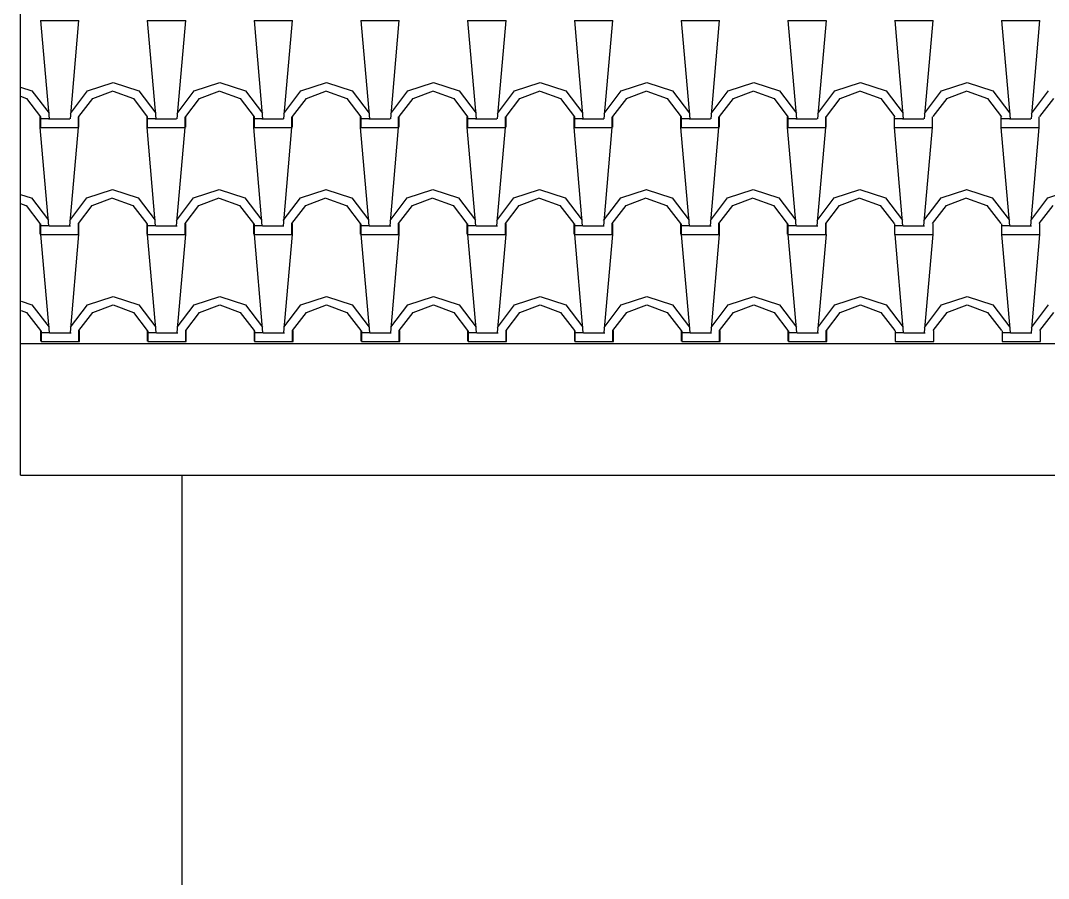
# Model space of a CAD drawing. Extents: x 32549 to 39694, y 7645 to 11950.
# Drawn here: x 32910.4 to 33054.8, y 11376.9 to 11497.5 of the extents above; entities that cross this region are included whole.
import ezdxf

# ---------------------------------------------------------------- set-up
doc = ezdxf.new("R2010")
doc.units = 0
doc.header["$LTSCALE"] = 80
doc.header["$MEASUREMENT"] = 0
for name, color, linetype in [('C2', 2, 'CONTINUOUS'), ('ROOF', 11, 'CONTINUOUS'), ('TEXT', 3, 'CONTINUOUS')]:
    doc.layers.add(name, color=color, linetype=linetype)

msp = doc.modelspace()

# ---------------------------------------------------------------- linework, layer by layer
at = {"layer": 'C2'}
msp.add_line((32933.05, 10537.89), (32933.05, 11433.64), dxfattribs=at)
at = {"layer": 'ROOF'}
for p, q in [((32913.15, 11497.51), (32914.35, 11497.51)), ((32913.16, 11497.51), (32914.36, 11483.71)), ((32914.35, 11497.51), (32918.55, 11497.51)), ((32917.36, 11483.71), (32918.56, 11497.51)), ((32928.15, 11497.51), (32929.35, 11497.51)), ((32928.16, 11497.51), (32929.36, 11483.71)), ((32929.35, 11497.51), (32933.55, 11497.51)), ((32932.36, 11483.71), (32933.56, 11497.51)), ((32943.15, 11497.51), (32944.35, 11497.51)), ((32943.16, 11497.51), (32944.36, 11483.71)), ((32944.35, 11497.51), (32948.55, 11497.51)), ((32947.36, 11483.71), (32948.56, 11497.51)), ((32958.15, 11497.51), (32959.35, 11497.51)), ((32958.16, 11497.51), (32959.36, 11483.71)), ((32959.35, 11497.51), (32963.55, 11497.51)), ((32962.36, 11483.71), (32963.56, 11497.51)), ((32973.15, 11497.51), (32974.35, 11497.51)), ((32973.16, 11497.51), (32974.36, 11483.71)), ((32974.35, 11497.51), (32978.55, 11497.51)), ((32977.36, 11483.71), (32978.56, 11497.51)), ((32988.15, 11497.51), (32989.35, 11497.51)), ((32988.16, 11497.51), (32989.36, 11483.71)), ((32989.35, 11497.51), (32993.55, 11497.51)), ((32992.36, 11483.71), (32993.56, 11497.51)), ((33003.15, 11497.51), (33004.35, 11497.51)), ((33003.16, 11497.51), (33004.36, 11483.71)), ((33004.35, 11497.51), (33008.55, 11497.51)), ((33007.36, 11483.71), (33008.56, 11497.51)), ((33018.15, 11497.51), (33019.35, 11497.51)), ((33018.16, 11497.51), (33019.36, 11483.71)), ((33019.35, 11497.51), (33023.55, 11497.51)), ((33022.36, 11483.71), (33023.56, 11497.51)), ((33033.15, 11497.51), (33034.35, 11497.51)), ((33033.16, 11497.51), (33034.36, 11483.71)), ((33034.35, 11497.51), (33038.55, 11497.51)), ((33037.36, 11483.71), (33038.56, 11497.51)), ((33048.15, 11497.51), (33049.35, 11497.51)), ((33048.16, 11497.51), (33049.36, 11483.71)), ((33049.35, 11497.51), (33053.55, 11497.51)), ((33052.36, 11483.71), (33053.56, 11497.51)), ((32919.75, 11487.61), (32923.35, 11488.81)), ((32923.35, 11488.81), (32926.95, 11487.61)), ((32934.75, 11487.61), (32938.35, 11488.81)), ((32938.35, 11488.81), (32941.95, 11487.61)), ((32949.75, 11487.61), (32953.35, 11488.81)), ((32953.35, 11488.81), (32956.95, 11487.61)), ((32964.75, 11487.61), (32968.35, 11488.81)), ((32968.35, 11488.81), (32971.95, 11487.61)), ((32979.75, 11487.61), (32983.35, 11488.81)), ((32983.35, 11488.81), (32986.95, 11487.61)), ((32994.75, 11487.61), (32998.35, 11488.81)), ((32998.35, 11488.81), (33001.95, 11487.61)), ((33009.75, 11487.61), (33013.35, 11488.81)), ((33013.35, 11488.81), (33016.95, 11487.61)), ((33024.75, 11487.61), (33028.35, 11488.81)), ((33028.35, 11488.81), (33031.95, 11487.61)), ((33039.75, 11487.61), (33043.35, 11488.81)), ((33043.35, 11488.81), (33046.95, 11487.61)), ((32910.35, 11488.14), (32911.95, 11487.61)), ((32911.95, 11487.62), (32914.35, 11484.47)), ((32917.35, 11484.46), (32919.75, 11487.61)), ((32920.5, 11486.56), (32923.35, 11487.61)), ((32923.35, 11487.6), (32926.2, 11486.55)), ((32926.95, 11487.62), (32929.35, 11484.47)), ((32932.35, 11484.46), (32934.75, 11487.61)), ((32935.5, 11486.56), (32938.35, 11487.61)), ((32938.35, 11487.6), (32941.2, 11486.55)), ((32941.95, 11487.62), (32944.35, 11484.47)), ((32947.35, 11484.46), (32949.75, 11487.61)), ((32950.5, 11486.56), (32953.35, 11487.61)), ((32953.35, 11487.6), (32956.2, 11486.55)), ((32956.95, 11487.62), (32959.35, 11484.47)), ((32962.35, 11484.46), (32964.75, 11487.61)), ((32965.5, 11486.56), (32968.35, 11487.61)), ((32968.35, 11487.6), (32971.2, 11486.55)), ((32971.95, 11487.62), (32974.35, 11484.47)), ((32977.35, 11484.46), (32979.75, 11487.61)), ((32980.5, 11486.56), (32983.35, 11487.61)), ((32983.35, 11487.6), (32986.2, 11486.55)), ((32986.95, 11487.62), (32989.35, 11484.47)), ((32992.35, 11484.46), (32994.75, 11487.61)), ((32995.5, 11486.56), (32998.35, 11487.61)), ((32998.35, 11487.6), (33001.2, 11486.55)), ((33001.95, 11487.62), (33004.35, 11484.47)), ((33007.35, 11484.46), (33009.75, 11487.61)), ((33010.5, 11486.56), (33013.35, 11487.61)), ((33013.35, 11487.6), (33016.2, 11486.55)), ((33016.95, 11487.62), (33019.35, 11484.47)), ((33022.35, 11484.46), (33024.75, 11487.61)), ((33025.5, 11486.56), (33028.35, 11487.61)), ((33028.35, 11487.6), (33031.2, 11486.55)), ((33031.95, 11487.62), (33034.35, 11484.47)), ((33037.35, 11484.46), (33039.75, 11487.61)), ((33040.5, 11486.56), (33043.35, 11487.61)), ((33043.35, 11487.6), (33046.2, 11486.55)), ((33046.95, 11487.62), (33049.35, 11484.47)), ((33052.35, 11484.46), (33054.75, 11487.61)), ((32910.35, 11486.87), (32911.2, 11486.55)), ((32911.21, 11486.55), (32913.16, 11484)), ((32918.56, 11484.01), (32920.51, 11486.56)), ((32926.21, 11486.55), (32928.16, 11484)), ((32933.56, 11484.01), (32935.51, 11486.56)), ((32941.21, 11486.55), (32943.16, 11484)), ((32948.56, 11484.01), (32950.51, 11486.56)), ((32956.21, 11486.55), (32958.16, 11484)), ((32963.56, 11484.01), (32965.51, 11486.56)), ((32971.21, 11486.55), (32973.16, 11484)), ((32978.56, 11484.01), (32980.51, 11486.56)), ((32986.21, 11486.55), (32988.16, 11484)), ((32993.56, 11484.01), (32995.51, 11486.56)), ((33001.21, 11486.55), (33003.16, 11484)), ((33008.56, 11484.01), (33010.51, 11486.56)), ((33016.21, 11486.55), (33018.16, 11484)), ((33023.56, 11484.01), (33025.51, 11486.56)), ((33031.21, 11486.55), (33033.16, 11484)), ((33038.56, 11484.01), (33040.51, 11486.56)), ((33046.21, 11486.55), (33048.16, 11484)), ((33053.56, 11484.01), (33055.51, 11486.56)), ((32913.07, 11483.98), (32913.07, 11482.48)), ((32914.27, 11483.68), (32913.07, 11483.68)), ((32913.15, 11484.01), (32913.15, 11482.51)), ((32914.27, 11483.68), (32917.27, 11483.68)), ((32918.47, 11482.48), (32918.47, 11483.98)), ((32918.55, 11482.51), (32918.55, 11484.01)), ((32928.07, 11483.98), (32928.07, 11482.48)), ((32929.27, 11483.68), (32928.07, 11483.68)), ((32928.15, 11484.01), (32928.15, 11482.51)), ((32929.27, 11483.68), (32932.27, 11483.68)), ((32933.47, 11482.48), (32933.47, 11483.98)), ((32933.55, 11482.51), (32933.55, 11484.01)), ((32943.07, 11483.98), (32943.07, 11482.48)), ((32944.27, 11483.68), (32943.07, 11483.68)), ((32943.15, 11484.01), (32943.15, 11482.51)), ((32944.27, 11483.68), (32947.27, 11483.68)), ((32948.47, 11482.48), (32948.47, 11483.98)), ((32948.55, 11482.51), (32948.55, 11484.01)), ((32958.07, 11483.98), (32958.07, 11482.48)), ((32959.27, 11483.68), (32958.07, 11483.68)), ((32958.15, 11484.01), (32958.15, 11482.51)), ((32959.27, 11483.68), (32962.27, 11483.68)), ((32963.47, 11482.48), (32963.47, 11483.98)), ((32963.55, 11482.51), (32963.55, 11484.01)), ((32973.07, 11483.98), (32973.07, 11482.48)), ((32974.27, 11483.68), (32973.07, 11483.68)), ((32973.15, 11484.01), (32973.15, 11482.51)), ((32974.27, 11483.68), (32977.27, 11483.68)), ((32978.47, 11482.48), (32978.47, 11483.98)), ((32978.55, 11482.51), (32978.55, 11484.01)), ((32988.07, 11483.98), (32988.07, 11482.48)), ((32989.27, 11483.68), (32988.07, 11483.68)), ((32988.15, 11484.01), (32988.15, 11482.51)), ((32989.27, 11483.68), (32992.27, 11483.68)), ((32993.47, 11482.48), (32993.47, 11483.98)), ((32993.55, 11482.51), (32993.55, 11484.01)), ((33003.07, 11483.98), (33003.07, 11482.48)), ((33004.27, 11483.68), (33003.07, 11483.68)), ((33003.15, 11484.01), (33003.15, 11482.51)), ((33004.27, 11483.68), (33007.27, 11483.68)), ((33008.47, 11482.48), (33008.47, 11483.98)), ((33008.55, 11482.51), (33008.55, 11484.01)), ((33018.07, 11483.98), (33018.07, 11482.48)), ((33019.27, 11483.68), (33018.07, 11483.68)), ((33018.15, 11484.01), (33018.15, 11482.51)), ((33019.27, 11483.68), (33022.27, 11483.68)), ((33023.47, 11482.48), (33023.47, 11483.98)), ((33023.55, 11482.51), (33023.55, 11484.01)), ((33033.07, 11483.98), (33033.07, 11482.48)), ((33034.27, 11483.68), (33033.07, 11483.68)), ((33034.27, 11483.68), (33037.27, 11483.68)), ((33038.47, 11482.48), (33038.47, 11483.98)), ((33048.07, 11483.98), (33048.07, 11482.48)), ((33049.27, 11483.68), (33048.07, 11483.68)), ((33049.27, 11483.68), (33052.27, 11483.68)), ((33053.47, 11482.48), (33053.47, 11483.98)), ((32913.07, 11482.48), (32914.27, 11468.68)), ((32913.07, 11482.48), (32914.27, 11482.48)), ((32914.27, 11482.48), (32918.47, 11482.48)), ((32917.27, 11468.68), (32918.47, 11482.48)), ((32928.07, 11482.48), (32929.27, 11468.68)), ((32928.07, 11482.48), (32929.27, 11482.48)), ((32929.27, 11482.48), (32933.47, 11482.48)), ((32932.27, 11468.68), (32933.47, 11482.48)), ((32943.07, 11482.48), (32944.27, 11468.68)), ((32943.07, 11482.48), (32944.27, 11482.48)), ((32944.27, 11482.48), (32948.47, 11482.48)), ((32947.27, 11468.68), (32948.47, 11482.48)), ((32958.07, 11482.48), (32959.27, 11468.68)), ((32958.07, 11482.48), (32959.27, 11482.48)), ((32959.27, 11482.48), (32963.47, 11482.48)), ((32962.27, 11468.68), (32963.47, 11482.48)), ((32973.07, 11482.48), (32974.27, 11468.68)), ((32973.07, 11482.48), (32974.27, 11482.48)), ((32974.27, 11482.48), (32978.47, 11482.48)), ((32977.27, 11468.68), (32978.47, 11482.48)), ((32988.07, 11482.48), (32989.27, 11468.68)), ((32988.07, 11482.48), (32989.27, 11482.48)), ((32989.27, 11482.48), (32993.47, 11482.48)), ((32992.27, 11468.68), (32993.47, 11482.48)), ((33003.07, 11482.48), (33004.27, 11468.68)), ((33003.07, 11482.48), (33004.27, 11482.48)), ((33004.27, 11482.48), (33008.47, 11482.48)), ((33007.27, 11468.68), (33008.47, 11482.48)), ((33018.07, 11482.48), (33019.27, 11468.68)), ((33018.07, 11482.48), (33019.27, 11482.48)), ((33019.27, 11482.48), (33023.47, 11482.48)), ((33022.27, 11468.68), (33023.47, 11482.48)), ((33033.07, 11482.48), (33034.27, 11468.68)), ((33033.07, 11482.48), (33034.27, 11482.48)), ((33034.27, 11482.48), (33038.47, 11482.48)), ((33037.27, 11468.68), (33038.47, 11482.48)), ((33048.07, 11482.48), (33049.27, 11468.68)), ((33048.07, 11482.48), (33049.27, 11482.48)), ((33049.27, 11482.48), (33053.47, 11482.48)), ((33052.27, 11468.68), (33053.47, 11482.48)), ((32910.35, 11473.08), (32911.86, 11472.58)), ((32919.67, 11472.58), (32923.27, 11473.78)), ((32923.26, 11473.78), (32926.86, 11472.58)), ((32934.67, 11472.58), (32938.27, 11473.78)), ((32938.26, 11473.78), (32941.86, 11472.58)), ((32949.67, 11472.58), (32953.27, 11473.78)), ((32953.26, 11473.78), (32956.86, 11472.58)), ((32964.67, 11472.58), (32968.27, 11473.78)), ((32968.26, 11473.78), (32971.86, 11472.58)), ((32979.67, 11472.58), (32983.27, 11473.78)), ((32983.26, 11473.78), (32986.86, 11472.58)), ((32994.67, 11472.58), (32998.27, 11473.78)), ((32998.26, 11473.78), (33001.86, 11472.58)), ((33009.67, 11472.58), (33013.27, 11473.78)), ((33013.26, 11473.78), (33016.86, 11472.58)), ((33024.67, 11472.58), (33028.27, 11473.78)), ((33028.26, 11473.78), (33031.86, 11472.58)), ((33039.67, 11472.58), (33043.27, 11473.78)), ((33043.26, 11473.78), (33046.86, 11472.58)), ((33054.67, 11472.58), (33058.27, 11473.78)), ((32910.35, 11471.81), (32911.11, 11471.52)), ((32911.12, 11471.53), (32913.07, 11468.98)), ((32911.87, 11472.59), (32914.27, 11469.44)), ((32917.26, 11469.43), (32919.66, 11472.58)), ((32918.47, 11468.98), (32920.42, 11471.53)), ((32920.41, 11471.53), (32923.26, 11472.58)), ((32923.26, 11472.57), (32926.11, 11471.52)), ((32926.12, 11471.53), (32928.07, 11468.98)), ((32926.87, 11472.59), (32929.27, 11469.44)), ((32932.26, 11469.43), (32934.66, 11472.58)), ((32933.47, 11468.98), (32935.42, 11471.53)), ((32935.41, 11471.53), (32938.26, 11472.58)), ((32938.26, 11472.57), (32941.11, 11471.52)), ((32941.12, 11471.53), (32943.07, 11468.98)), ((32941.87, 11472.59), (32944.27, 11469.44)), ((32947.26, 11469.43), (32949.66, 11472.58)), ((32948.47, 11468.98), (32950.42, 11471.53)), ((32950.41, 11471.53), (32953.26, 11472.58)), ((32953.26, 11472.57), (32956.11, 11471.52)), ((32956.12, 11471.53), (32958.07, 11468.98)), ((32956.87, 11472.59), (32959.27, 11469.44)), ((32962.26, 11469.43), (32964.66, 11472.58)), ((32963.47, 11468.98), (32965.42, 11471.53)), ((32965.41, 11471.53), (32968.26, 11472.58)), ((32968.26, 11472.57), (32971.11, 11471.52)), ((32971.12, 11471.53), (32973.07, 11468.97)), ((32971.87, 11472.59), (32974.27, 11469.44)), ((32977.26, 11469.43), (32979.66, 11472.58)), ((32978.47, 11468.98), (32980.42, 11471.53)), ((32980.41, 11471.53), (32983.26, 11472.58)), ((32983.26, 11472.57), (32986.11, 11471.52)), ((32986.12, 11471.52), (32988.07, 11468.97)), ((32986.87, 11472.59), (32989.27, 11469.44)), ((32992.26, 11469.43), (32994.66, 11472.58)), ((32993.47, 11468.98), (32995.42, 11471.53)), ((32995.41, 11471.53), (32998.26, 11472.58)), ((32998.26, 11472.57), (33001.11, 11471.52)), ((33001.12, 11471.52), (33003.07, 11468.97)), ((33001.87, 11472.59), (33004.27, 11469.44)), ((33007.26, 11469.43), (33009.66, 11472.58)), ((33008.47, 11468.98), (33010.42, 11471.53)), ((33010.41, 11471.53), (33013.26, 11472.58)), ((33013.26, 11472.57), (33016.11, 11471.52)), ((33016.12, 11471.52), (33018.07, 11468.97)), ((33016.87, 11472.59), (33019.27, 11469.44)), ((33022.26, 11469.43), (33024.66, 11472.58)), ((33023.47, 11468.98), (33025.42, 11471.53)), ((33025.41, 11471.53), (33028.26, 11472.58)), ((33028.26, 11472.57), (33031.11, 11471.52)), ((33031.12, 11471.52), (33033.07, 11468.97)), ((33031.87, 11472.59), (33034.27, 11469.44)), ((33037.26, 11469.43), (33039.66, 11472.58)), ((33038.47, 11468.98), (33040.42, 11471.53)), ((33040.41, 11471.53), (33043.26, 11472.58)), ((33043.26, 11472.57), (33046.11, 11471.52)), ((33046.12, 11471.52), (33048.07, 11468.97)), ((33046.87, 11472.59), (33049.27, 11469.44)), ((33052.26, 11469.43), (33054.66, 11472.58)), ((33053.47, 11468.98), (33055.42, 11471.53)), ((32913.07, 11468.98), (32913.07, 11467.48)), ((32913.15, 11468.95), (32913.15, 11467.45)), ((32914.35, 11468.65), (32913.15, 11468.65)), ((32914.35, 11468.65), (32917.35, 11468.65)), ((32918.47, 11467.48), (32918.47, 11468.98)), ((32918.55, 11467.45), (32918.55, 11468.95)), ((32928.07, 11468.98), (32928.07, 11467.48)), ((32928.15, 11468.95), (32928.15, 11467.45)), ((32929.35, 11468.65), (32928.15, 11468.65)), ((32929.35, 11468.65), (32932.35, 11468.65)), ((32933.47, 11467.48), (32933.47, 11468.98)), ((32933.55, 11467.45), (32933.55, 11468.95)), ((32943.07, 11468.98), (32943.07, 11467.48)), ((32943.15, 11468.95), (32943.15, 11467.45)), ((32944.35, 11468.65), (32943.15, 11468.65)), ((32944.35, 11468.65), (32947.35, 11468.65)), ((32948.47, 11467.48), (32948.47, 11468.98)), ((32948.55, 11467.45), (32948.55, 11468.95)), ((32958.07, 11468.98), (32958.07, 11467.48)), ((32958.15, 11468.95), (32958.15, 11467.45)), ((32959.35, 11468.65), (32958.15, 11468.65)), ((32959.35, 11468.65), (32962.35, 11468.65)), ((32963.47, 11467.48), (32963.47, 11468.98)), ((32963.55, 11467.45), (32963.55, 11468.95)), ((32973.07, 11468.98), (32973.07, 11467.48)), ((32973.15, 11468.95), (32973.15, 11467.45)), ((32974.35, 11468.65), (32973.15, 11468.65)), ((32974.35, 11468.65), (32977.35, 11468.65)), ((32978.47, 11467.48), (32978.47, 11468.98)), ((32978.55, 11467.45), (32978.55, 11468.95)), ((32988.07, 11468.98), (32988.07, 11467.48)), ((32988.15, 11468.95), (32988.15, 11467.45)), ((32989.35, 11468.65), (32988.15, 11468.65)), ((32989.35, 11468.65), (32992.35, 11468.65)), ((32993.47, 11467.48), (32993.47, 11468.98)), ((32993.55, 11467.45), (32993.55, 11468.95)), ((33003.07, 11468.98), (33003.07, 11467.48)), ((33003.15, 11468.95), (33003.15, 11467.45)), ((33004.35, 11468.65), (33003.15, 11468.65)), ((33004.35, 11468.65), (33007.35, 11468.65)), ((33008.47, 11467.48), (33008.47, 11468.98)), ((33008.55, 11467.45), (33008.55, 11468.95)), ((33018.07, 11468.98), (33018.07, 11467.48)), ((33018.15, 11468.95), (33018.15, 11467.45)), ((33019.35, 11468.65), (33018.15, 11468.65)), ((33019.35, 11468.65), (33022.35, 11468.65)), ((33023.47, 11467.48), (33023.47, 11468.98)), ((33023.55, 11467.45), (33023.55, 11468.95)), ((33033.15, 11468.95), (33033.15, 11467.45)), ((33034.35, 11468.65), (33033.15, 11468.65)), ((33034.35, 11468.65), (33037.35, 11468.65)), ((33038.55, 11467.45), (33038.55, 11468.95)), ((33048.15, 11468.95), (33048.15, 11467.45)), ((33049.35, 11468.65), (33048.15, 11468.65)), ((33049.35, 11468.65), (33052.35, 11468.65)), ((33053.55, 11467.45), (33053.55, 11468.95)), ((32913.15, 11467.45), (32914.35, 11467.45)), ((32913.16, 11467.45), (32914.36, 11453.65)), ((32914.35, 11467.45), (32918.55, 11467.45)), ((32917.36, 11453.65), (32918.56, 11467.45)), ((32928.15, 11467.45), (32929.35, 11467.45)), ((32928.16, 11467.45), (32929.36, 11453.65)), ((32929.35, 11467.45), (32933.55, 11467.45)), ((32932.36, 11453.65), (32933.56, 11467.45)), ((32943.15, 11467.45), (32944.35, 11467.45)), ((32943.16, 11467.45), (32944.36, 11453.65)), ((32944.35, 11467.45), (32948.55, 11467.45)), ((32947.36, 11453.65), (32948.56, 11467.45)), ((32958.15, 11467.45), (32959.35, 11467.45)), ((32958.16, 11467.45), (32959.36, 11453.65)), ((32959.35, 11467.45), (32963.55, 11467.45)), ((32962.36, 11453.65), (32963.56, 11467.45)), ((32973.15, 11467.45), (32974.35, 11467.45)), ((32973.16, 11467.45), (32974.36, 11453.65)), ((32974.35, 11467.45), (32978.55, 11467.45)), ((32977.36, 11453.65), (32978.56, 11467.45)), ((32988.15, 11467.45), (32989.35, 11467.45)), ((32988.16, 11467.45), (32989.36, 11453.65)), ((32989.35, 11467.45), (32993.55, 11467.45)), ((32992.36, 11453.65), (32993.56, 11467.45)), ((33003.15, 11467.45), (33004.35, 11467.45)), ((33003.16, 11467.45), (33004.36, 11453.65)), ((33004.35, 11467.45), (33008.55, 11467.45)), ((33007.36, 11453.65), (33008.56, 11467.45)), ((33018.15, 11467.45), (33019.35, 11467.45)), ((33018.16, 11467.45), (33019.36, 11453.65)), ((33019.35, 11467.45), (33023.55, 11467.45)), ((33022.36, 11453.65), (33023.56, 11467.45)), ((33033.15, 11467.45), (33034.35, 11467.45)), ((33033.16, 11467.45), (33034.36, 11453.65)), ((33034.35, 11467.45), (33038.55, 11467.45)), ((33037.36, 11453.65), (33038.56, 11467.45)), ((33048.15, 11467.45), (33049.35, 11467.45)), ((33048.16, 11467.45), (33049.36, 11453.65)), ((33049.35, 11467.45), (33053.55, 11467.45)), ((33052.36, 11453.65), (33053.56, 11467.45)), ((32919.75, 11457.55), (32923.35, 11458.75)), ((32923.35, 11458.75), (32926.95, 11457.55)), ((32934.75, 11457.55), (32938.35, 11458.75)), ((32938.35, 11458.75), (32941.95, 11457.55)), ((32949.75, 11457.55), (32953.35, 11458.75)), ((32953.35, 11458.75), (32956.95, 11457.55)), ((32964.75, 11457.55), (32968.35, 11458.75)), ((32968.35, 11458.75), (32971.95, 11457.55)), ((32979.75, 11457.55), (32983.35, 11458.75)), ((32983.35, 11458.75), (32986.95, 11457.55)), ((32994.75, 11457.55), (32998.35, 11458.75)), ((32998.35, 11458.75), (33001.95, 11457.55)), ((33009.75, 11457.55), (33013.35, 11458.75)), ((33013.35, 11458.75), (33016.95, 11457.55)), ((33024.75, 11457.55), (33028.35, 11458.75)), ((33028.35, 11458.75), (33031.95, 11457.55)), ((33039.75, 11457.55), (33043.35, 11458.75)), ((33043.35, 11458.75), (33046.95, 11457.55)), ((32910.44, 11458.05), (32911.95, 11457.55)), ((32910.44, 11456.77), (32911.2, 11456.49)), ((32911.95, 11457.56), (32914.35, 11454.41)), ((32917.35, 11454.4), (32919.75, 11457.55)), ((32920.5, 11456.5), (32923.35, 11457.55)), ((32923.35, 11457.54), (32926.2, 11456.49)), ((32926.95, 11457.56), (32929.35, 11454.41)), ((32932.35, 11454.4), (32934.75, 11457.55)), ((32935.5, 11456.5), (32938.35, 11457.55)), ((32938.35, 11457.54), (32941.2, 11456.49)), ((32941.95, 11457.56), (32944.35, 11454.41)), ((32947.35, 11454.4), (32949.75, 11457.55)), ((32950.5, 11456.5), (32953.35, 11457.55)), ((32953.35, 11457.54), (32956.2, 11456.49)), ((32956.95, 11457.56), (32959.35, 11454.41)), ((32962.35, 11454.4), (32964.75, 11457.55)), ((32965.5, 11456.5), (32968.35, 11457.55)), ((32968.35, 11457.54), (32971.2, 11456.49)), ((32971.95, 11457.56), (32974.35, 11454.41)), ((32977.35, 11454.39), (32979.75, 11457.54)), ((32980.5, 11456.5), (32983.35, 11457.55)), ((32983.35, 11457.54), (32986.2, 11456.49)), ((32986.95, 11457.56), (32989.35, 11454.41)), ((32992.35, 11454.39), (32994.75, 11457.54)), ((32995.5, 11456.5), (32998.35, 11457.55)), ((32998.35, 11457.54), (33001.2, 11456.49)), ((33001.95, 11457.56), (33004.35, 11454.41)), ((33007.35, 11454.39), (33009.75, 11457.54)), ((33010.5, 11456.5), (33013.35, 11457.55)), ((33013.35, 11457.54), (33016.2, 11456.49)), ((33016.95, 11457.56), (33019.35, 11454.41)), ((33022.35, 11454.39), (33024.75, 11457.54)), ((33025.5, 11456.5), (33028.35, 11457.55)), ((33028.35, 11457.54), (33031.2, 11456.49)), ((33031.95, 11457.56), (33034.35, 11454.41)), ((33037.35, 11454.39), (33039.75, 11457.54)), ((33040.5, 11456.5), (33043.35, 11457.55)), ((33043.35, 11457.54), (33046.2, 11456.49)), ((33046.95, 11457.56), (33049.35, 11454.41)), ((33052.35, 11454.39), (33054.75, 11457.54)), ((32911.21, 11456.49), (32913.16, 11453.94)), ((32918.56, 11453.95), (32920.51, 11456.5)), ((32926.21, 11456.49), (32928.16, 11453.94)), ((32933.56, 11453.95), (32935.51, 11456.5)), ((32941.21, 11456.49), (32943.16, 11453.94)), ((32948.56, 11453.95), (32950.51, 11456.5)), ((32956.21, 11456.49), (32958.16, 11453.94)), ((32963.56, 11453.95), (32965.51, 11456.5)), ((32971.21, 11456.49), (32973.16, 11453.94)), ((32978.56, 11453.95), (32980.51, 11456.5)), ((32986.21, 11456.49), (32988.16, 11453.94)), ((32993.56, 11453.95), (32995.51, 11456.5)), ((33001.21, 11456.49), (33003.16, 11453.94)), ((33008.56, 11453.95), (33010.51, 11456.5)), ((33016.21, 11456.49), (33018.16, 11453.94)), ((33023.56, 11453.95), (33025.51, 11456.5)), ((33031.21, 11456.49), (33033.16, 11453.94)), ((33038.56, 11453.95), (33040.51, 11456.5)), ((33046.21, 11456.49), (33048.16, 11453.94)), ((33053.56, 11453.95), (33055.51, 11456.5)), ((32913.15, 11453.95), (32913.15, 11452.45)), ((32913.24, 11453.92), (32913.24, 11452.42)), ((32918.55, 11452.45), (32918.55, 11453.95)), ((32918.64, 11452.42), (32918.64, 11453.92)), ((32928.15, 11453.95), (32928.15, 11452.45)), ((32928.24, 11453.92), (32928.24, 11452.42)), ((32933.55, 11452.45), (32933.55, 11453.95)), ((32933.64, 11452.42), (32933.64, 11453.92)), ((32943.15, 11453.95), (32943.15, 11452.45)), ((32943.24, 11453.92), (32943.24, 11452.42)), ((32948.55, 11452.45), (32948.55, 11453.95)), ((32948.64, 11452.42), (32948.64, 11453.92)), ((32958.15, 11453.95), (32958.15, 11452.45)), ((32958.24, 11453.92), (32958.24, 11452.42)), ((32963.55, 11452.45), (32963.55, 11453.95)), ((32963.64, 11452.42), (32963.64, 11453.92)), ((32973.15, 11453.95), (32973.15, 11452.45)), ((32973.24, 11453.92), (32973.24, 11452.42)), ((32978.55, 11452.45), (32978.55, 11453.95)), ((32978.64, 11452.42), (32978.64, 11453.92)), ((32988.15, 11453.95), (32988.15, 11452.45)), ((32988.24, 11453.92), (32988.24, 11452.42)), ((32993.55, 11452.45), (32993.55, 11453.95)), ((32993.64, 11452.42), (32993.64, 11453.92)), ((33003.15, 11453.95), (33003.15, 11452.45)), ((33003.24, 11453.92), (33003.24, 11452.42)), ((33008.55, 11452.45), (33008.55, 11453.95)), ((33008.64, 11452.42), (33008.64, 11453.92)), ((33018.15, 11453.95), (33018.15, 11452.45)), ((33018.24, 11453.92), (33018.24, 11452.42)), ((33023.55, 11452.45), (33023.55, 11453.95)), ((33023.64, 11452.42), (33023.64, 11453.92)), ((33033.24, 11453.92), (33033.24, 11452.42)), ((33038.64, 11452.42), (33038.64, 11453.92)), ((33048.24, 11453.92), (33048.24, 11452.42)), ((33053.64, 11452.42), (33053.64, 11453.92)), ((32914.44, 11453.62), (32913.24, 11453.62)), ((32913.24, 11452.42), (32914.44, 11452.42)), ((32914.44, 11453.62), (32917.44, 11453.62)), ((32914.44, 11452.42), (32918.64, 11452.42)), ((32929.44, 11453.62), (32928.24, 11453.62)), ((32928.24, 11452.42), (32929.44, 11452.42)), ((32929.44, 11453.62), (32932.44, 11453.62)), ((32929.44, 11452.42), (32933.64, 11452.42)), ((32944.44, 11453.62), (32943.24, 11453.62)), ((32943.24, 11452.42), (32944.44, 11452.42)), ((32944.44, 11453.62), (32947.44, 11453.62)), ((32944.44, 11452.42), (32948.64, 11452.42)), ((32959.44, 11453.62), (32958.24, 11453.62)), ((32958.24, 11452.42), (32959.44, 11452.42)), ((32959.44, 11453.62), (32962.44, 11453.62)), ((32959.44, 11452.42), (32963.64, 11452.42)), ((32974.44, 11453.62), (32973.24, 11453.62)), ((32973.24, 11452.42), (32974.44, 11452.42)), ((32974.44, 11453.62), (32977.44, 11453.62)), ((32974.44, 11452.42), (32978.64, 11452.42)), ((32989.44, 11453.62), (32988.24, 11453.62)), ((32988.24, 11452.42), (32989.44, 11452.42)), ((32989.44, 11453.62), (32992.44, 11453.62)), ((32989.44, 11452.42), (32993.64, 11452.42)), ((33004.44, 11453.62), (33003.24, 11453.62)), ((33003.24, 11452.42), (33004.44, 11452.42)), ((33004.44, 11453.62), (33007.44, 11453.62)), ((33004.44, 11452.42), (33008.64, 11452.42)), ((33019.44, 11453.62), (33018.24, 11453.62)), ((33018.24, 11452.42), (33019.44, 11452.42)), ((33019.44, 11453.62), (33022.44, 11453.62)), ((33019.44, 11452.42), (33023.64, 11452.42)), ((33034.44, 11453.62), (33033.24, 11453.62)), ((33033.24, 11452.42), (33034.44, 11452.42)), ((33034.44, 11453.62), (33037.44, 11453.62)), ((33034.44, 11452.42), (33038.64, 11452.42)), ((33049.44, 11453.62), (33048.24, 11453.62)), ((33048.24, 11452.42), (33049.44, 11452.42)), ((33049.44, 11453.62), (33052.44, 11453.62)), ((33049.44, 11452.42), (33053.64, 11452.42))]:
    msp.add_line(p, q, dxfattribs=at)
at = {"layer": 'TEXT'}
for p, q in [((32910.35, 11433.64), (32910.35, 11629.26)), ((32910.35, 11452.1), (33883.05, 11452.1)), ((32910.35, 11433.64), (33883.05, 11433.64))]:
    msp.add_line(p, q, dxfattribs=at)

doc.saveas('drawing.dxf')
